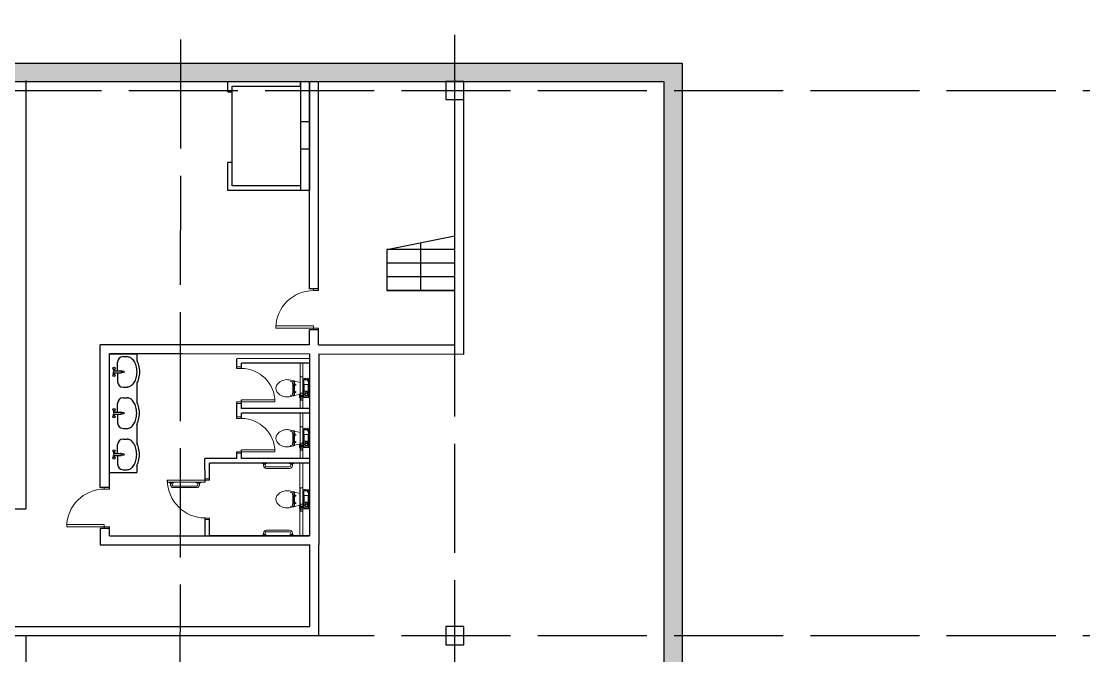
# Model space of a CAD drawing. Header units: millimetres. Extents: x -1544140 to 7445918, y -1294905 to 2019878.
# Drawn here: x 707200 to 730586, y 214695 to 228664 of the extents above; entities that cross this region are included whole.
import ezdxf

# ---------------------------------------------------------------- set-up
doc = ezdxf.new("R2010")
doc.units = ezdxf.units.MM
doc.header["$MEASUREMENT"] = 0
doc.linetypes.add('ACAD_ISO02W100', pattern=[15, 12, -3])
doc.layers.add('JA_Building Outline', color=7, linetype='Continuous', lineweight=5)
doc.layers.add('SANTEH', color=7, linetype='Continuous')

msp = doc.modelspace()

# ---------------------------------------------------------------- hatches: boundary and pattern name
at = {"true_color": 0x636466}
h = msp.add_hatch(color=251, dxfattribs=at)
h.dxf.hatch_style = 1
h.paths.add_polyline_path([(647544.4, 239137.8), (647144.4, 239137.8), (647144.4, 227137.8), (647544.4, 227137.8)])
h.paths.add_polyline_path([(647544.4, 227137.8), (647144.4, 227137.8), (647144.4, 205537.8), (647744.4, 205537.8), (647744.4, 205937.8), (647544.4, 205937.8)])
h.paths.add_polyline_path([(647544.4, 251137.8), (647144.4, 251137.8), (647144.4, 239137.8), (647544.4, 239137.8)])
h.paths.add_polyline_path([(647544.4, 263137.8), (647144.4, 263137.8), (647144.4, 251137.8), (647544.4, 251137.8)])
h.paths.add_polyline_path([(669344.4, 263737.8), (647144.4, 263737.8), (647144.4, 263137.8), (647544.4, 263137.8), (647544.4, 263337.8), (668944.4, 263337.8), (668944.4, 263137.8), (669344.4, 263137.8)])
h.paths.add_polyline_path([(669344.4, 263137.8), (668944.4, 263137.8), (668944.4, 251137.8), (669344.4, 251137.8)])
h.paths.add_polyline_path([(669344.4, 251137.8), (668944.4, 251137.8), (668944.4, 227337.8), (674744.4, 227337.8), (674744.4, 227737.8), (669344.4, 227737.8)])
h.paths.add_polyline_path([(680744.4, 227737.8), (674744.4, 227737.8), (674744.4, 227337.8), (680744.4, 227337.8)])
h.paths.add_polyline_path([(686744.4, 227737.8), (680744.4, 227737.8), (680744.4, 227337.8), (686744.4, 227337.8)])
h.paths.add_polyline_path([(692744.4, 227737.8), (686744.4, 227737.8), (686744.4, 227337.8), (692744.4, 227337.8)])
h.paths.add_polyline_path([(716744.4, 205937.8), (710744.4, 205937.8), (710744.4, 205537.8), (716744.4, 205537.8)])
h.paths.add_polyline_path([(710744.4, 205937.8), (647544.4, 205937.8), (647544.4, 206137.8), (647144.4, 206137.8), (647144.4, 205537.8), (710744.4, 205537.8)])
h.paths.add_polyline_path([(647744.4, 205937.8), (647544.4, 205937.8), (647544.4, 206137.8), (647144.4, 206137.8), (647144.4, 205537.8), (647744.4, 205537.8)], flags=16)
h.paths.add_polyline_path([(668544.4, 194137.8), (668144.4, 194137.8), (668144.4, 188137.8), (668544.4, 188137.8)], flags=17)
h.paths.add_polyline_path([(674744.4, 194737.8), (668744.4, 194737.8), (668744.4, 194337.8), (674744.4, 194337.8)], flags=17)
h.paths.add_polyline_path([(668744.4, 194737.8), (668144.4, 194737.8), (668144.4, 194137.8), (668544.4, 194137.8), (668544.4, 194337.8), (668744.4, 194337.8)], flags=16)
h.paths.add_polyline_path([(680744.4, 194737.8), (674744.4, 194737.8), (674744.4, 194337.8), (680744.4, 194337.8)])
h.paths.add_polyline_path([(686744.4, 194737.8), (680744.4, 194737.8), (680744.4, 194337.8), (686744.4, 194337.8)])
h.paths.add_polyline_path([(692744.4, 194737.8), (686744.4, 194737.8), (686744.4, 194337.8), (692744.4, 194337.8)])
h.paths.add_polyline_path([(698744.4, 194737.8), (692744.4, 194737.8), (692744.4, 194337.8), (698744.4, 194337.8)])
h.paths.add_polyline_path([(699344.4, 194137.8), (698944.4, 194137.8), (698944.4, 188137.8), (699344.4, 188137.8)])
h.paths.add_polyline_path([(699344.4, 194737.8), (698744.4, 194737.8), (698744.4, 194337.8), (698944.4, 194337.8), (698944.4, 194137.8), (699344.4, 194137.8)])
h.paths.add_polyline_path([(699344.4, 188137.8), (698944.4, 188137.8), (698944.4, 182137.8), (699344.4, 182137.8)])
h.paths.add_polyline_path([(699344.4, 182137.8), (698944.4, 182137.8), (698944.4, 172937.8), (698744.4, 172937.8), (698744.4, 172537.8), (699344.4, 172537.8)])
h.paths.add_polyline_path([(698744.4, 172937.8), (692744.4, 172937.8), (692744.4, 172537.8), (698744.4, 172537.8)])
h.paths.add_polyline_path([(692744.4, 172937.8), (686744.4, 172937.8), (686744.4, 172537.8), (692744.4, 172537.8)])
h.paths.add_polyline_path([(686744.4, 172937.8), (686544.4, 172937.8), (686544.4, 173137.8), (686144.4, 173137.8), (686144.4, 172537.8), (686744.4, 172537.8)])
h.paths.add_polyline_path([(686544.4, 179137.8), (686144.4, 179137.8), (686144.4, 173137.8), (686544.4, 173137.8)])
h.paths.add_polyline_path([(686544.4, 181937.8), (680744.4, 181937.8), (680744.4, 181537.8), (686144.4, 181537.8), (686144.4, 179137.8), (686544.4, 179137.8)])
h.paths.add_polyline_path([(680744.4, 181937.8), (674744.4, 181937.8), (674744.4, 181537.8), (680744.4, 181537.8)])
h.paths.add_polyline_path([(674744.4, 181937.8), (668544.4, 181937.8), (668544.4, 182137.8), (668144.4, 182137.8), (668144.4, 181537.8), (674744.4, 181537.8)])
h.paths.add_polyline_path([(668544.4, 194337.8), (674744.4, 194337.8), (674744.4, 194737.8), (668144.4, 194737.8), (668144.4, 182137.8), (668544.4, 182137.8)])
h.paths.add_polyline_path([(717344.4, 205937.8), (716744.4, 205937.8), (716744.4, 205537.8), (717344.4, 205537.8)])
h.paths.add_polyline_path([(716744.4, 227337.8), (716744.4, 227737.8), (692744.4, 227737.8), (692744.4, 227337.8)])
h = msp.add_hatch(color=251, dxfattribs=at)
h.dxf.hatch_style = 1
h.paths.add_polyline_path([(721744.4, 227737.8), (716744.4, 227737.8), (716744.4, 227337.8), (716944.4, 227337.8), (721344.4, 227337.8), (721344.4, 227137.8), (721744.4, 227137.8)])
h.paths.add_polyline_path([(721744.4, 227137.8), (721344.4, 227137.8), (721344.4, 215137.8), (721744.4, 215137.8)])
h.paths.add_polyline_path([(721744.4, 215137.8), (721344.4, 215137.8), (721344.4, 206137.8), (721744.4, 206137.8)])
h.paths.add_polyline_path([(721744.4, 206137.8), (721344.4, 206137.8), (721344.4, 205937.8), (716944.4, 205937.8), (716744.4, 205937.8), (716744.4, 205537.8), (721744.4, 205537.8)])

# ---------------------------------------------------------------- linework, layer by layer
at = {"color": 9, "linetype": 'ACAD_ISO02W100', "ltscale": 200, "true_color": 0xc4c4c5}
for p, q in [((710649.1, 156861.8), (710744.4, 263137.8)), ((716744.4, 156961.8), (716744.4, 263137.8)), ((631568.7, 227137.8), (753969, 227137.8)), ((631568.4, 215137.8), (753972, 215137.8))]:
    msp.add_line(p, q, dxfattribs=at)
for p, q in [((707300.3, 227360.7), (707300.3, 217926.5)), ((713344.4, 227237.8), (713344.4, 227337.8)), ((713344.4, 227337.8), (713344.4, 224937.8)), ((713544.4, 222769.6), (713544.4, 227337.8)), ((713544.4, 227337.8), (713544.4, 224937.8)), ((713744.4, 222733.9), (713744.4, 227337.8)), ((711744.4, 227110), (711844.4, 227110)), ((713344.4, 227237.8), (713344.4, 227237.8)), ((716744.4, 222553.8), (716744.4, 226937.8)), ((716944.4, 222331.3), (716944.4, 226937.8)), ((713344.4, 226455.2), (713544.4, 226455.2)), ((713344.4, 225854.6), (713544.4, 225854.6)), ((711744.4, 225564.5), (711844.4, 225564.5)), ((713344.4, 225037.8), (713344.4, 224937.8)), ((715244.4, 223637.8), (716744.4, 223937.8)), ((716744.4, 223637.8), (715244.4, 223637.8)), ((715244.4, 223637.8), (715244.4, 222737.8)), ((715994.4, 222737.8), (715994.4, 223787.8)), ((716744.4, 223337.8), (715244.4, 223337.8)), ((716744.4, 223037.8), (715244.4, 223037.8)), ((716744.4, 222737.8), (715244.4, 222737.8)), ((715244.4, 222737.8), (716744.4, 222737.8)), ((716744.4, 221537.8), (716744.4, 222553.8)), ((716944.4, 221337.8), (716944.4, 222331.3)), ((713544.4, 221537.9), (713544.4, 221869.6)), ((713744.4, 221537.8), (713744.4, 221905.6)), ((708940.8, 218398.7), (708940.9, 221539.8)), ((713544.4, 221539), (708940.9, 221539)), ((713747.3, 221539), (713744.4, 221539)), ((713744.4, 221537.8), (716499, 221537.8)), ((716499, 221537.8), (716744.4, 221537.8)), ((709140.8, 218363), (709140.8, 221339.8)), ((713544.3, 221337.9), (709140.8, 221339.7)), ((710749.1, 221339), (709140.8, 221339)), ((713344.3, 221237.9), (713344.3, 221238.6)), ((713544.4, 221437.9), (713544.3, 221437.9)), ((713544.3, 221337.9), (713544.3, 217338.6)), ((713544.3, 221237.9), (713544.3, 221238.6)), ((713544.3, 221238.6), (713547.3, 221238.6)), ((713544.3, 221237.9), (713544.3, 221238.6)), ((713747.3, 221339), (713747.3, 217136.7)), ((713747.3, 221338.9), (716944.4, 221337.8)), ((707300.3, 218149.4), (707300.3, 218126.5)), ((684612.3, 217926.5), (707300.3, 217926.5)), ((708940.8, 217498.7), (708940.8, 217138.6)), ((709140.8, 217338.6), (709140.8, 217498.7)), ((709140.8, 217338.6), (713544.3, 217338.6)), ((708940.8, 217138.6), (713547.3, 217136.7)), ((713547.3, 217140.9), (713547.3, 217136.7)), ((713547.3, 217136.7), (713547.3, 215337.8)), ((713744.4, 217136.7), (713744.4, 215337.8)), ((660518.2, 215337.8), (707300.3, 215337.8)), ((707300.3, 215337.8), (713547.3, 215337.8)), ((713744.4, 215337.8), (713744.4, 215137.8)), ((707300.3, 215137.8), (707300.3, 205937.8)), ((707300.3, 215137.8), (713744.4, 215137.8))]:
    msp.add_line(p, q)
at = {"color": 18, "true_color": 0x000000}
for p, q in [((713744.4, 222769.6), (713544.4, 222769.6)), ((713744.4, 222733.9), (713744.4, 222769.6)), ((713744.4, 221869.6), (713544.4, 221869.6)), ((713744.4, 221869.6), (713744.4, 221905.6)), ((709140.8, 218398.7), (708940.8, 218398.7)), ((709140.8, 218363), (709140.8, 218398.7)), ((709140.8, 217498.7), (708940.8, 217498.7)), ((709140.8, 217498.7), (709140.8, 217534.7))]:
    msp.add_line(p, q, dxfattribs=at)
at = {"color": 152, "true_color": 0x2776bb}
for p, q in [((713544.4, 221238.6), (711944.4, 221234.7)), ((711944.9, 221020.2), (711944.4, 221234.7)), ((713547.3, 221338.6), (713547.3, 217338.6)), ((713547.1, 221138.7), (712044.6, 221135)), ((712044.9, 221020.2), (712044.6, 221135)), ((712047, 220136.1), (712046.6, 220328)), ((711944.9, 219920.2), (711944.4, 220134.7)), ((711947.1, 220135.9), (711946.8, 220284.2)), ((713547.2, 220138.6), (712047, 220136.2)), ((713547.1, 220038.7), (712044.6, 220035)), ((712044.9, 219920.2), (712044.6, 220035)), ((711947.1, 219036), (711946.7, 219184.2)), ((712046.9, 219036.1), (712046.6, 219228)), ((711947.1, 219036), (711244.4, 219034.9)), ((711245.3, 218516.8), (711244.4, 219034.8)), ((713547.3, 218938.6), (711344.6, 218934.9)), ((711345.3, 218560.5), (711344.6, 218934.9)), ((713547.2, 219038.6), (712046.9, 219036.2)), ((709140.8, 218732), (709740.8, 218732)), ((713547.3, 218341.6), (713547.3, 217935.6)), ((711247.2, 217338.6), (711246.5, 217727.9)), ((711347.3, 217338.6), (711346.7, 217724.5)), ((713547.3, 217338.6), (711347.3, 217338.6))]:
    msp.add_line(p, q, dxfattribs=at)
for points in [[(647144.4, 263737.8), (669344.4, 263737.8), (669344.4, 227737.8), (721744.4, 227737.8), (721744.4, 205537.8), (647144.4, 205537.8)], [(716544.4, 226937.8), (716944.4, 226937.8), (716944.4, 227337.8), (716544.4, 227337.8)], [(716544.4, 214937.8), (716944.4, 214937.8), (716944.4, 215337.8), (716544.4, 215337.8)]]:
    msp.add_lwpolyline(points, close=True)
for points in [[(647544.4, 263337.8), (668944.4, 263337.8), (668944.4, 227337.8), (721344.4, 227337.8), (721344.4, 205937.8), (647544.4, 205937.8), (647544.4, 263337.8)], [(711744.4, 227110), (711744.4, 227337.8), (713544.4, 227337.8)], [(711844.4, 227237.8), (713344.4, 227237.8), (713344.4, 225037.8), (711844.4, 225037.8), (711844.4, 227237.8)], [(713544.4, 224937.8), (711744.4, 224937.8), (711744.4, 225564.5)]]:
    msp.add_lwpolyline(points)
at = {"layer": 'JA_Building Outline', "color": 18, "lineweight": 0, "true_color": 0x000000}
for p, q in [((713744.4, 222769.9), (713631.8, 222769.9)), ((713631.8, 222769.9), (713631.8, 222733.9)), ((713631.8, 222733.9), (713744.4, 222733.9)), ((713744.4, 222733.9), (713744.4, 222769.9)), ((713744.4, 221905.6), (713631.8, 221905.6)), ((713631.8, 221905.6), (713631.8, 221869.6)), ((713631.8, 221869.6), (713744.4, 221869.6)), ((713744.4, 221869.6), (713744.4, 221905.6)), ((709140.8, 218399), (709028.3, 218399)), ((709028.3, 218399), (709028.3, 218363)), ((709028.3, 218363), (709140.8, 218363)), ((709140.8, 218363), (709140.8, 218399)), ((709140.8, 217534.7), (709028.3, 217534.7)), ((709028.3, 217534.7), (709028.3, 217498.7)), ((709028.3, 217498.7), (709140.8, 217498.7)), ((709140.8, 217498.7), (709140.8, 217534.7))]:
    msp.add_line(p, q, dxfattribs=at)
at = {"layer": 'JA_Building Outline', "color": 18, "lineweight": 5, "true_color": 0x000000}
for p, q in [((713631.8, 222733.9), (713744.4, 222733.9)), ((713631.8, 221905.6), (713744.4, 221905.6)), ((709028.3, 218363), (709140.8, 218363)), ((709028.3, 217534.7), (709140.8, 217534.7))]:
    msp.add_line(p, q, dxfattribs=at)
at = {"layer": 'JA_Building Outline', "color": 152, "lineweight": 0, "true_color": 0x2776bb}
for p, q in [((711946.8, 221020.2), (711946.8, 221052.2)), ((711946.8, 221052.2), (712046.8, 221052.2)), ((712046.8, 221020.2), (711946.8, 221020.2)), ((712046.8, 221052.2), (712046.8, 221020.2)), ((711946.8, 220252.2), (711946.8, 220284.2)), ((711946.8, 220284.2), (712046.8, 220284.2)), ((712046.8, 220252.2), (711946.8, 220252.2)), ((712046.8, 220284.2), (712046.8, 220252.2)), ((711946.7, 219920.2), (711946.7, 219952.2)), ((711946.7, 219952.2), (712046.7, 219952.2)), ((712046.7, 219920.2), (711946.7, 219920.2)), ((712046.7, 219952.2), (712046.7, 219920.2)), ((711946.7, 219152.2), (711946.7, 219184.2)), ((711946.7, 219184.2), (712046.7, 219184.2)), ((712046.7, 219152.2), (711946.7, 219152.2)), ((712046.7, 219184.2), (712046.7, 219152.2)), ((711246.7, 218560.5), (711246.7, 218592.5)), ((711246.7, 218592.5), (711346.7, 218592.5)), ((711346.7, 218560.5), (711246.7, 218560.5)), ((711346.7, 218592.5), (711346.7, 218560.5)), ((711246.7, 217692.5), (711246.7, 217724.5)), ((711246.7, 217724.5), (711346.7, 217724.5)), ((711346.7, 217724.5), (711346.7, 217692.5)), ((711346.7, 217692.5), (711246.7, 217692.5))]:
    msp.add_line(p, q, dxfattribs=at)
at = {"layer": 'JA_Building Outline', "color": 152, "lineweight": 5, "true_color": 0x2776bb}
for p, q in [((712046.8, 221020.2), (711946.8, 221020.2)), ((712046.8, 220284.2), (711946.8, 220284.2)), ((712046.7, 219920.2), (711946.7, 219920.2)), ((712046.7, 219184.2), (711946.7, 219184.2)), ((711246.7, 218560.5), (711346.7, 218560.5)), ((711246.7, 217724.5), (711346.7, 217724.5))]:
    msp.add_line(p, q, dxfattribs=at)
at = {"layer": 'JA_Building Outline', "color": 152, "lineweight": 20, "true_color": 0x2776bb}
for p, q in [((713336.6, 221138.2), (713337.1, 220138.5, 0)), ((713396.6, 221138.4), (713397.1, 220138.5)), ((713197.5, 220748.3, 0), (713124.4, 220764.5, 0)), ((713337.1, 220830.2, 0), (713342, 220836.1, 0)), ((713337.1, 220328.8, 0), (713337.1, 220830.2, 0)), ((713342, 220836.1, 0), (713345.9, 220838.9, 0)), ((713345.9, 220838.9, 0), (713348.9, 220839.4, 0)), ((713348.9, 220839.4, 0), (713351.3, 220838.5, 0)), ((713351.3, 220838.5, 0), (713353.2, 220837, 0)), ((713353.2, 220837, 0), (713354.9, 220836, 0)), ((713354.9, 220836, 0), (713356.5, 220836, 0)), ((713356.5, 220836, 0), (713358.1, 220836.5, 0)), ((713358.1, 220836.5, 0), (713391.7, 220837)), ((713391.7, 220837), (713393.4, 220836.6)), ((713393.4, 220836.6), (713395.2, 220834.7)), ((713395.2, 220834.7), (713397.1, 220830.7)), ((713397.1, 220317.7), (713397.1, 220830.7)), ((713438.7, 220789.6), (713445.2, 220789.6)), ((713440.7, 220794.6), (713442.7, 220794.6)), ((713441.2, 220802.1), (713442.7, 220802.1)), ((713447.2, 220802.6), (713443.2, 220802.6)), ((713447.2, 220797.6), (713443.2, 220797.6)), ((713451.7, 220789.6), (713445.2, 220789.6)), ((713449.2, 220802.1), (713447.7, 220802.1)), ((713449.7, 220794.6), (713447.7, 220794.6)), ((713503.6, 220789.6), (713510.1, 220789.6)), ((713505.6, 220794.6), (713507.6, 220794.6)), ((713506.1, 220802.1), (713507.6, 220802.1)), ((713512.1, 220802.6), (713508.1, 220802.6)), ((713512.1, 220797.6), (713508.1, 220797.6)), ((713516.6, 220789.6), (713510.1, 220789.6)), ((713514.1, 220802.1), (713512.6, 220802.1)), ((713514.6, 220794.6), (713512.6, 220794.6)), ((713119.7, 220739.9, 0), (713152.5, 220732.6, 0)), ((713197.1, 220728.3, 0), (713197.1, 220438.7, 0)), ((713207.1, 220670.5, 0), (713207.1, 220496.5, 0)), ((713211.1, 220671.5, 0), (713211.1, 220655.5, 0)), ((713217.1, 220671.5, 0), (713211.1, 220671.5, 0)), ((713211.1, 220655.5, 0), (713217.1, 220655.5, 0)), ((713337.1, 220711.3, 0), (713212, 220739, 0)), ((713217.1, 220723.8, 0), (713217.1, 220680.5, 0)), ((713217.1, 220680.5, 0), (713217.1, 220486.5, 0)), ((713242.1, 220673.5, 0), (713217.1, 220677.9, 0)), ((713217.1, 220649.1, 0), (713242.1, 220653.5, 0)), ((713242.1, 220653.5, 0), (713242.1, 220673.5, 0)), ((713337.1, 220733.8, 0), (713337.1, 220433.2, 0)), ((713337.1, 220711.3, 0), (713337.1, 220455.7, 0)), ((713152.5, 220434.3, 0), (713119.7, 220427.1, 0)), ((713124.4, 220402.5, 0), (713197.5, 220418.7, 0)), ((713211.1, 220511.5, 0), (713217.1, 220511.5, 0)), ((713211.1, 220495.5, 0), (713211.1, 220511.5, 0)), ((713217.1, 220495.5, 0), (713211.1, 220495.5, 0)), ((713212, 220427.9, 0), (713337.1, 220455.7, 0)), ((713217.1, 220517.9, 0), (713242.1, 220513.5, 0)), ((713242.1, 220493.5, 0), (713217.1, 220489.1, 0)), ((713217.1, 220486.5, 0), (713217.1, 220443.1, 0)), ((713242.1, 220513.5, 0), (713242.1, 220493.5, 0)), ((713324.1, 220383.6, 0), (713324.1, 220442.6, 0)), ((713327.1, 220445.6, 0), (713334.1, 220445.6, 0)), ((713327.1, 220380.6, 0), (713334.1, 220380.6, 0)), ((713334.1, 220371.1, 0), (713334.1, 220455.1, 0)), ((713337.1, 220328.8, 0), (713342.4, 220323.9, 0)), ((713342.4, 220323.9, 0), (713347.4, 220321.8, 0)), ((713347.4, 220321.8, 0), (713352.1, 220321.3, 0)), ((713352.1, 220321.3, 0), (713356.6, 220321.2, 0)), ((713356.6, 220321.2, 0), (713379.2, 220320.4)), ((713379.2, 220320.4), (713397.1, 220317.7)), ((713336.6, 220038.2), (713337.1, 219038.5, 0)), ((713396.6, 220038.4), (713397.1, 219038.5)), ((713119.6, 219639.9, 0), (713152.5, 219632.6, 0)), ((713197.5, 219648.3, 0), (713124.3, 219664.5, 0)), ((713197.1, 219628.3, 0), (713197.1, 219338.7, 0)), ((713337.1, 219611.3, 0), (713211.9, 219639.1, 0)), ((713217.1, 219623.9, 0), (713217.1, 219580.5, 0)), ((713337.1, 219730.2, 0), (713342, 219736.1, 0)), ((713337.1, 219228.8, 0), (713337.1, 219730.2, 0)), ((713337.1, 219633.8, 0), (713337.1, 219333.2, 0)), ((713337.1, 219611.3, 0), (713337.1, 219355.7, 0)), ((713342, 219736.1, 0), (713345.8, 219738.9, 0)), ((713345.8, 219738.9, 0), (713348.9, 219739.4, 0)), ((713348.9, 219739.4, 0), (713351.3, 219738.5, 0)), ((713351.3, 219738.5, 0), (713353.2, 219737, 0)), ((713353.2, 219737, 0), (713354.9, 219736, 0)), ((713354.9, 219736, 0), (713356.5, 219736, 0)), ((713356.5, 219736, 0), (713358.1, 219736.5, 0)), ((713358.1, 219736.5, 0), (713391.7, 219737)), ((713391.7, 219737), (713393.4, 219736.6)), ((713393.4, 219736.6), (713395.2, 219734.8)), ((713395.2, 219734.8), (713397.1, 219730.7)), ((713397.1, 219217.7), (713397.1, 219730.7)), ((713438.6, 219689.6), (713445.1, 219689.6)), ((713440.6, 219694.6), (713442.6, 219694.6)), ((713441.1, 219702.1), (713442.6, 219702.1)), ((713447.1, 219702.6), (713443.1, 219702.6)), ((713447.1, 219697.6), (713443.1, 219697.6)), ((713451.6, 219689.6), (713445.1, 219689.6)), ((713449.1, 219702.1), (713447.6, 219702.1)), ((713449.6, 219694.6), (713447.6, 219694.6)), ((713503.6, 219689.6), (713510.1, 219689.6)), ((713505.6, 219694.6), (713507.6, 219694.6)), ((713506.1, 219702.1), (713507.6, 219702.1)), ((713512.1, 219702.6), (713508.1, 219702.6)), ((713512.1, 219697.6), (713508.1, 219697.6)), ((713516.6, 219689.6), (713510.1, 219689.6)), ((713514.1, 219702.1), (713512.6, 219702.1)), ((713514.6, 219694.6), (713512.6, 219694.6)), ((713207.1, 219570.5, 0), (713207.1, 219396.5, 0)), ((713211.1, 219571.5, 0), (713211.1, 219555.5, 0)), ((713217.1, 219571.5, 0), (713211.1, 219571.5, 0)), ((713211.1, 219555.5, 0), (713217.1, 219555.5, 0)), ((713211.1, 219411.5, 0), (713217.1, 219411.5, 0)), ((713211.1, 219395.5, 0), (713211.1, 219411.5, 0)), ((713217.1, 219395.5, 0), (713211.1, 219395.5, 0)), ((713217.1, 219580.5, 0), (713217.1, 219386.5, 0)), ((713242.1, 219573.5, 0), (713217.1, 219577.9, 0)), ((713217.1, 219549.1, 0), (713242.1, 219553.5, 0)), ((713217.1, 219417.9, 0), (713242.1, 219413.5, 0)), ((713242.1, 219393.5, 0), (713217.1, 219389.1, 0)), ((713217.1, 219386.5, 0), (713217.1, 219343.1, 0)), ((713242.1, 219553.5, 0), (713242.1, 219573.5, 0)), ((713242.1, 219413.5, 0), (713242.1, 219393.5, 0)), ((713152.5, 219334.4, 0), (713119.6, 219327.1, 0)), ((713124.3, 219302.5, 0), (713197.5, 219318.7, 0)), ((713211.9, 219327.9, 0), (713337.1, 219355.7, 0)), ((713324.1, 219283.6, 0), (713324.1, 219342.6, 0)), ((713327.1, 219345.6, 0), (713334.1, 219345.6, 0)), ((713327.1, 219280.6, 0), (713334.1, 219280.6, 0)), ((713334.1, 219271.1, 0), (713334.1, 219355.1, 0)), ((713337.1, 219228.8, 0), (713342.4, 219223.9, 0)), ((713342.4, 219223.9, 0), (713347.3, 219221.8, 0)), ((713347.3, 219221.8, 0), (713352, 219221.3, 0)), ((713352, 219221.3, 0), (713356.5, 219221.2, 0)), ((713356.5, 219221.2, 0), (713379.2, 219220.4)), ((713379.2, 219220.4), (713397.1, 219217.7)), ((713334.4, 218938.1), (713334.4, 217338.6)), ((713396.9, 218938.3), (713397.3, 217338.6)), ((713119.9, 218295.4, 0), (713152.8, 218288.1, 0)), ((713197.8, 218303.7, 0), (713124.6, 218320, 0)), ((713197.3, 218283.8, 0), (713197.3, 217994.2, 0)), ((713207.3, 218226, 0), (713207.3, 218052, 0)), ((713211.3, 218227, 0), (713211.3, 218211, 0)), ((713217.3, 218227, 0), (713211.3, 218227, 0)), ((713211.3, 218211, 0), (713217.3, 218211, 0)), ((713337.3, 218266.8, 0), (713212.2, 218294.5, 0)), ((713217.3, 218279.3, 0), (713217.3, 218236, 0)), ((713217.3, 218236, 0), (713217.3, 218042, 0)), ((713242.3, 218229, 0), (713217.3, 218233.4, 0)), ((713217.3, 218204.6, 0), (713242.3, 218209, 0)), ((713242.3, 218209, 0), (713242.3, 218229, 0)), ((713337.3, 218385.7, 0), (713342.2, 218391.6, 0)), ((713337.3, 217884.3, 0), (713337.3, 218385.7, 0)), ((713337.3, 218289.3, 0), (713337.3, 217988.7, 0)), ((713337.3, 218266.8, 0), (713337.3, 218011.1, 0)), ((713342.2, 218391.6, 0), (713346.1, 218394.4, 0)), ((713346.1, 218394.4, 0), (713349.1, 218394.8, 0)), ((713349.1, 218394.8, 0), (713351.5, 218393.9, 0)), ((713351.5, 218393.9, 0), (713353.5, 218392.5, 0)), ((713353.5, 218392.5, 0), (713355.1, 218391.5, 0)), ((713355.1, 218391.5, 0), (713356.8, 218391.5, 0)), ((713356.8, 218391.5, 0), (713358.3, 218392, 0)), ((713358.3, 218392, 0), (713391.9, 218392.5)), ((713391.9, 218392.5), (713393.6, 218392.1)), ((713393.6, 218392.1), (713395.4, 218390.2)), ((713395.4, 218390.2), (713397.3, 218386.2)), ((713397.3, 217873.2), (713397.3, 218386.2)), ((713438.9, 218345.1), (713445.4, 218345.1)), ((713440.9, 218350.1), (713442.9, 218350.1)), ((713441.4, 218357.6), (713442.9, 218357.6)), ((713447.4, 218358.1), (713443.4, 218358.1)), ((713447.4, 218353.1), (713443.4, 218353.1)), ((713451.9, 218345.1), (713445.4, 218345.1)), ((713449.4, 218357.6), (713447.9, 218357.6)), ((713449.9, 218350.1), (713447.9, 218350.1)), ((713503.8, 218345.1), (713510.3, 218345.1)), ((713505.8, 218350.1), (713507.8, 218350.1)), ((713516.8, 218345.1), (713510.3, 218345.1)), ((713514.8, 218350.1), (713512.8, 218350.1)), ((713152.8, 217989.8, 0), (713119.9, 217982.5, 0)), ((713124.6, 217958, 0), (713197.8, 217974.2, 0)), ((713211.3, 218067, 0), (713217.3, 218067, 0)), ((713211.3, 218051, 0), (713211.3, 218067, 0)), ((713217.3, 218051, 0), (713211.3, 218051, 0)), ((713212.2, 217983.4, 0), (713337.3, 218011.1, 0)), ((713217.3, 218073.4, 0), (713242.3, 218069, 0)), ((713242.3, 218049, 0), (713217.3, 218044.6, 0)), ((713217.3, 218042, 0), (713217.3, 217998.6, 0)), ((713242.3, 218069, 0), (713242.3, 218049, 0)), ((713324.4, 217939.1, 0), (713324.4, 217998.1, 0)), ((713327.4, 218001.1, 0), (713334.3, 218001.1, 0)), ((713334.3, 217926.6, 0), (713334.3, 218010.6, 0)), ((713327.4, 217936.1, 0), (713334.3, 217936.1, 0)), ((713337.3, 217884.3, 0), (713342.6, 217879.4, 0)), ((713342.6, 217879.4, 0), (713347.6, 217877.3, 0)), ((713347.6, 217877.3, 0), (713352.3, 217876.7, 0)), ((713352.3, 217876.7, 0), (713356.8, 217876.6, 0)), ((713356.8, 217876.6, 0), (713379.4, 217875.8)), ((713379.4, 217875.8), (713397.3, 217873.2))]:
    msp.add_line(p, q, dxfattribs=at)
at = {"layer": 'JA_Building Outline', "color": 152, "linetype": 'Continuous', "lineweight": 20, "true_color": 0x2776bb}
for p, q in [((713397.1, 220623.6), (713397.1, 220786.1)), ((713544.1, 220789.1), (713400.1, 220789.1)), ((713419.8, 220719.6), (713419.8, 220766.4)), ((713422.8, 220769.4), (713521.5, 220769.4)), ((713524.5, 220719.6), (713524.5, 220766.4)), ((713547.1, 220786.1), (713547.1, 220542.6)), ((713397.1, 220623.6), (713397.1, 220380.1)), ((713419.8, 220542.6), (713419.8, 220719.6)), ((713419.8, 220523.6), (713419.8, 220542.6)), ((713427.8, 220523.8), (713427.8, 220662.5)), ((713430.8, 220665.5), (713513.5, 220665.5)), ((713516.5, 220523.8), (713516.5, 220662.5)), ((713524.5, 220642.6), (713524.5, 220719.6)), ((713524.5, 220623.6), (713524.5, 220642.6)), ((713524.5, 220470.6), (713524.5, 220623.6)), ((713547.1, 220542.6), (713547.1, 220380.1)), ((713347.1, 220475.3, 0), (713337.1, 220475.6, 0)), ((713347.1, 220351, 0), (713337.1, 220350.6, 0)), ((713347.1, 220413.1, 0), (713347.1, 220475.3, 0)), ((713347.1, 220441.6, 0), (713349.6, 220441.6, 0)), ((713347.1, 220351, 0), (713347.1, 220413.1, 0)), ((713347.1, 220384.6, 0), (713349.6, 220384.6, 0)), ((713351.6, 220439.6, 0), (713351.6, 220426.1, 0)), ((713351.6, 220413.1, 0), (713351.6, 220428.1, 0)), ((713351.6, 220413.1, 0), (713351.6, 220398.2, 0)), ((713351.6, 220386.6, 0), (713351.6, 220400.1, 0)), ((713376.8, 220435.5, 0), (713352.1, 220435.5, 0)), ((713352.1, 220435.5, 0), (713352.1, 220413.1, 0)), ((713352.1, 220413.1, 0), (713352.1, 220390.7, 0)), ((713376.8, 220390.7, 0), (713352.1, 220390.7, 0)), ((713376.8, 220435.5, 0), (713376.8, 220413.1, 0)), ((713377.8, 220415.5, 0), (713376.8, 220415.5, 0)), ((713376.8, 220390.7, 0), (713376.8, 220413.1, 0)), ((713377.8, 220410.8, 0), (713376.8, 220410.8, 0)), ((713378.7, 220415.1, 0), (713377.8, 220415.5, 0)), ((713378.7, 220411.2, 0), (713377.8, 220410.8, 0)), ((713378.7, 220415, 0), (713378.7, 220415.1, 0)), ((713383.2, 220415, 0), (713378.7, 220415, 0)), ((713383.2, 220411.2, 0), (713378.7, 220411.2, 0)), ((713378.7, 220411.2, 0), (713378.7, 220411.2, 0)), ((713385.5, 220414.6, 0), (713383.2, 220415, 0)), ((713385.5, 220411.6, 0), (713383.2, 220411.2, 0)), ((713544.1, 220377.1), (713400.1, 220377.1)), ((713419.8, 220470.6), (713419.8, 220523.6)), ((713419.8, 220399.9), (713419.8, 220470.6)), ((713422.8, 220396.9), (713521.5, 220396.9)), ((713430.8, 220520.8), (713513.5, 220520.8)), ((713446.6, 220470.6), (713446.6, 220492.1)), ((713446.6, 220430.1), (713446.6, 220470.6)), ((713492.1, 220497.7), (713452.1, 220497.7)), ((713492.1, 220424.6), (713452.1, 220424.6)), ((713497.6, 220470.6), (713497.6, 220492.1)), ((713497.6, 220430.1), (713497.6, 220470.6)), ((713524.5, 220399.9), (713524.5, 220470.6)), ((713397.1, 219523.6), (713397.1, 219686.1)), ((713544.1, 219689.1), (713400.1, 219689.1)), ((713419.7, 219619.6), (713419.7, 219666.4)), ((713419.7, 219442.6), (713419.7, 219619.6)), ((713422.7, 219669.4), (713521.4, 219669.4)), ((713524.4, 219619.6), (713524.4, 219666.4)), ((713524.4, 219542.6), (713524.4, 219619.6)), ((713547.1, 219686.1), (713547.1, 219442.6)), ((713347.1, 219375.3, 0), (713337.1, 219375.6, 0)), ((713347.1, 219313.1, 0), (713347.1, 219375.3, 0)), ((713397.1, 219523.6), (713397.1, 219280.1)), ((713419.7, 219423.6), (713419.7, 219442.6)), ((713419.7, 219370.6), (713419.7, 219423.6)), ((713419.7, 219299.9), (713419.7, 219370.6)), ((713427.7, 219423.8), (713427.7, 219562.5)), ((713430.7, 219565.5), (713513.4, 219565.5)), ((713430.7, 219420.8), (713513.4, 219420.8)), ((713446.6, 219370.6), (713446.6, 219392.1)), ((713446.6, 219330.1), (713446.6, 219370.6)), ((713492.1, 219397.7), (713452.1, 219397.7)), ((713497.6, 219370.6), (713497.6, 219392.1)), ((713497.6, 219330.1), (713497.6, 219370.6)), ((713516.4, 219423.8), (713516.4, 219562.5)), ((713524.4, 219523.6), (713524.4, 219542.6)), ((713524.4, 219370.6), (713524.4, 219523.6)), ((713524.4, 219299.9), (713524.4, 219370.6)), ((713547.1, 219442.6), (713547.1, 219280.1)), ((713347.1, 219251, 0), (713337.1, 219250.6, 0)), ((713347.1, 219341.6, 0), (713349.6, 219341.6, 0)), ((713347.1, 219251, 0), (713347.1, 219313.1, 0)), ((713347.1, 219284.6, 0), (713349.6, 219284.6, 0)), ((713351.6, 219339.6, 0), (713351.6, 219326.1, 0)), ((713351.6, 219313.1, 0), (713351.6, 219328.1, 0)), ((713351.6, 219313.1, 0), (713351.6, 219298.2, 0)), ((713351.6, 219286.6, 0), (713351.6, 219300.1, 0)), ((713376.8, 219335.6, 0), (713352.1, 219335.6, 0)), ((713352.1, 219335.6, 0), (713352.1, 219313.1, 0)), ((713352.1, 219313.1, 0), (713352.1, 219290.7, 0)), ((713376.8, 219290.7, 0), (713352.1, 219290.7, 0)), ((713376.8, 219335.6, 0), (713376.8, 219313.1, 0)), ((713377.8, 219315.5, 0), (713376.8, 219315.5, 0)), ((713376.8, 219290.7, 0), (713376.8, 219313.1, 0)), ((713377.8, 219310.8, 0), (713376.8, 219310.8, 0)), ((713378.7, 219315.1, 0), (713377.8, 219315.5, 0)), ((713378.7, 219311.2, 0), (713377.8, 219310.8, 0)), ((713378.7, 219315, 0), (713378.7, 219315.1, 0)), ((713383.2, 219315, 0), (713378.7, 219315, 0)), ((713383.2, 219311.2, 0), (713378.7, 219311.2, 0)), ((713378.7, 219311.2, 0), (713378.7, 219311.2, 0)), ((713385.4, 219314.6, 0), (713383.2, 219315, 0)), ((713385.4, 219311.7, 0), (713383.2, 219311.2, 0)), ((713544.1, 219277.1), (713400.1, 219277.1)), ((713422.7, 219296.9), (713521.4, 219296.9)), ((713492.1, 219324.6), (713452.1, 219324.6)), ((713397.3, 218179.1), (713397.3, 218341.6)), ((713544.3, 218344.6), (713400.3, 218344.6)), ((713420, 218275.1), (713420, 218321.9)), ((713420, 218098.1), (713420, 218275.1)), ((713423, 218324.9), (713521.7, 218324.9)), ((713428, 218079.3), (713428, 218218)), ((713431, 218221), (713513.7, 218221)), ((713516.7, 218079.3), (713516.7, 218218)), ((713524.7, 218275.1), (713524.7, 218321.9)), ((713524.7, 218198.1), (713524.7, 218275.1)), ((713524.7, 218179.1), (713524.7, 218198.1)), ((713547.3, 218341.6), (713547.3, 218098.1)), ((713347.3, 218030.8, 0), (713337.3, 218031.1, 0)), ((713347.3, 217968.6, 0), (713347.3, 218030.8, 0)), ((713347.3, 217997.1, 0), (713349.8, 217997.1, 0)), ((713347.3, 217906.4, 0), (713347.3, 217968.6, 0)), ((713351.8, 217995.1, 0), (713351.8, 217981.6, 0)), ((713351.8, 217968.6, 0), (713351.8, 217983.6, 0)), ((713351.8, 217968.6, 0), (713351.8, 217953.6, 0)), ((713377, 217991, 0), (713352.3, 217991, 0)), ((713352.3, 217991, 0), (713352.3, 217968.6, 0)), ((713352.3, 217968.6, 0), (713352.3, 217946.2, 0)), ((713377, 217991, 0), (713377, 217968.6, 0)), ((713378, 217971, 0), (713377, 217971, 0)), ((713377, 217946.2, 0), (713377, 217968.6, 0)), ((713378, 217966.2, 0), (713377, 217966.2, 0)), ((713378.9, 217970.5, 0), (713378, 217971, 0)), ((713378.9, 217966.7, 0), (713378, 217966.2, 0)), ((713383.4, 217970.5, 0), (713378.9, 217970.5, 0)), ((713378.9, 217970.5, 0), (713378.9, 217970.5, 0)), ((713383.4, 217966.7, 0), (713378.9, 217966.7, 0)), ((713378.9, 217966.7, 0), (713378.9, 217966.7, 0)), ((713385.7, 217970.1, 0), (713383.4, 217970.5, 0)), ((713385.7, 217967.1, 0), (713383.4, 217966.7, 0)), ((713397.3, 218179.1), (713397.3, 217935.6)), ((713420, 218079.1), (713420, 218098.1)), ((713420, 218026.1), (713420, 218079.1)), ((713420, 217955.4), (713420, 218026.1)), ((713431, 218076.3), (713513.7, 218076.3)), ((713446.8, 218026.1), (713446.8, 218047.6)), ((713446.8, 217985.6), (713446.8, 218026.1)), ((713492.3, 218053.1), (713452.3, 218053.1)), ((713492.3, 217980.1), (713452.3, 217980.1)), ((713497.9, 218026.1), (713497.9, 218047.6)), ((713497.9, 217985.6), (713497.9, 218026.1)), ((713524.7, 218026.1), (713524.7, 218179.1)), ((713524.7, 217955.4), (713524.7, 218026.1)), ((713547.3, 218098.1), (713547.3, 217935.6)), ((713347.3, 217906.4, 0), (713337.3, 217906.1, 0)), ((713347.3, 217940.1, 0), (713349.8, 217940.1, 0)), ((713351.8, 217942.1, 0), (713351.8, 217955.6, 0)), ((713377, 217946.2, 0), (713352.3, 217946.2, 0)), ((713544.3, 217932.6), (713400.3, 217932.6)), ((713423, 217952.4), (713521.7, 217952.4))]:
    msp.add_line(p, q, dxfattribs=at)
at = {"layer": 'JA_Building Outline', "color": 152, "lineweight": 20, "ltscale": 2, "true_color": 0x2776bb}
for p, q in [((713438.7, 220789.6), (713440.7, 220794.6)), ((713438.7, 220789.6), (713438.7, 220789.1)), ((713441.2, 220802.1), (713441.2, 220794.6)), ((713442.7, 220802.1), (713442.7, 220790.7)), ((713442.7, 220802.1), (713442.7, 220798.1)), ((713447.7, 220802.1), (713447.7, 220790.7)), ((713449.2, 220802.1), (713449.2, 220794.6)), ((713451.7, 220789.6), (713449.7, 220794.6)), ((713451.7, 220789.6), (713451.7, 220789.1)), ((713503.6, 220789.6), (713505.6, 220794.6)), ((713503.6, 220789.6), (713503.6, 220789.1)), ((713506.1, 220802.1), (713506.1, 220794.6)), ((713507.6, 220802.1), (713507.6, 220790.7)), ((713507.6, 220802.1), (713507.6, 220798.1)), ((713512.6, 220802.1), (713512.6, 220790.7)), ((713514.1, 220802.1), (713514.1, 220794.6)), ((713516.6, 220789.6), (713514.6, 220794.6)), ((713516.6, 220789.6), (713516.6, 220789.1)), ((713397.1, 220476.2), (713337.1, 220476.2)), ((713397.1, 220350.1), (713337.1, 220350.1)), ((713385.5, 220411.6, 0), (713385.5, 220414.6, 0)), ((713438.6, 219689.6), (713440.6, 219694.6)), ((713438.6, 219689.6), (713438.6, 219689.1)), ((713441.1, 219702.1), (713441.1, 219694.6)), ((713442.6, 219702.1), (713442.6, 219690.7)), ((713442.6, 219702.1), (713442.6, 219698.1)), ((713447.6, 219702.1), (713447.6, 219690.7)), ((713449.1, 219702.1), (713449.1, 219694.6)), ((713451.6, 219689.6), (713449.6, 219694.6)), ((713451.6, 219689.6), (713451.6, 219689.1)), ((713503.6, 219689.6), (713505.6, 219694.6)), ((713503.6, 219689.6), (713503.6, 219689.1)), ((713506.1, 219702.1), (713506.1, 219694.6)), ((713507.6, 219702.1), (713507.6, 219690.7)), ((713507.6, 219702.1), (713507.6, 219698.1)), ((713512.6, 219702.1), (713512.6, 219690.7)), ((713514.1, 219702.1), (713514.1, 219694.6)), ((713516.6, 219689.6), (713514.6, 219694.6)), ((713516.6, 219689.6), (713516.6, 219689.1)), ((713397.1, 219376.2), (713337.1, 219376.2)), ((713397.1, 219250.1), (713337.1, 219250.1)), ((713385.4, 219311.7, 0), (713385.4, 219314.6, 0)), ((713438.9, 218345.1), (713440.9, 218350.1)), ((713438.9, 218345.1), (713438.9, 218344.6)), ((713441.4, 218357.6), (713441.4, 218350.1)), ((713442.9, 218357.6), (713442.9, 218346.1)), ((713442.9, 218357.6), (713442.9, 218353.6)), ((713447.9, 218357.6), (713447.9, 218346.1)), ((713449.4, 218357.6), (713449.4, 218350.1)), ((713451.9, 218345.1), (713449.9, 218350.1)), ((713451.9, 218345.1), (713451.9, 218344.6)), ((713503.8, 218345.1), (713505.8, 218350.1)), ((713503.8, 218345.1), (713503.8, 218344.6)), ((713516.8, 218345.1), (713514.8, 218350.1)), ((713516.8, 218345.1), (713516.8, 218344.6)), ((713397.3, 218031.6), (713337.3, 218031.6)), ((713385.7, 217967.1, 0), (713385.7, 217970.1, 0)), ((713397.3, 217905.6), (713337.3, 217905.6))]:
    msp.add_line(p, q, dxfattribs=at)
at = {"layer": 'JA_Building Outline', "color": 18, "lineweight": 5, "true_color": 0x000000}
for points in [[(713631.8, 221905.6), (712803.5, 221905.6), (712803.5, 221954.8), (713631.8, 221954.8)], [(709028.3, 217534.7), (708200, 217534.7), (708200, 217583.9), (709028.3, 217583.9)]]:
    msp.add_lwpolyline(points, close=True, dxfattribs=at)
at = {"layer": 'JA_Building Outline', "color": 152, "lineweight": 5, "true_color": 0x2776bb}
for points in [[(712046.8, 220284.2), (712782.8, 220284.2), (712782.8, 220328), (712046.8, 220328)], [(712046.7, 219184.2), (712782.7, 219184.2), (712782.7, 219228), (712046.7, 219228)], [(711246.7, 218560.5), (710410.7, 218560.5), (710410.7, 218516.8), (711246.7, 218516.8)]]:
    msp.add_lwpolyline(points, close=True, dxfattribs=at)
at = {"layer": 'JA_Building Outline', "color": 152, "linetype": 'Continuous', "lineweight": 20, "true_color": 0x2776bb}
for points in [[(712606.6, 218937.8), (712606.6, 218926.6), (712501.6, 218926.6), (712501.6, 218937.8), (712606.6, 218937.8)], [(712521.1, 218926.6), (712534.3, 218913.4), (712569.3, 218913.4), (712582.5, 218926.6)], [(713097.1, 218937.8), (713097.1, 218926.6), (713202.1, 218926.6), (713202.1, 218937.8), (713097.1, 218937.8)], [(713182.5, 218926.6), (713169.3, 218913.4), (713134.3, 218913.4), (713121.1, 218926.6)], [(712606.6, 217338.6), (712606.6, 217349.8), (712501.6, 217349.8), (712501.6, 217338.6), (712606.6, 217338.6)], [(712521.1, 217349.8), (712534.3, 217363), (712569.3, 217363), (712582.5, 217349.8)], [(713097.1, 217338.6), (713097.1, 217349.8), (713202.1, 217349.8), (713202.1, 217338.6), (713097.1, 217338.6)], [(713182.5, 217349.8), (713169.3, 217363), (713134.3, 217363), (713121.1, 217349.8)]]:
    msp.add_lwpolyline(points, dxfattribs=at)
at = {"layer": 'JA_Building Outline', "color": 152, "lineweight": 20, "true_color": 0x2776bb}
for points in [[(712596.8, 218817.7), (713106.8, 218817.7, 0.414214), (713169.3, 218880.2), (713169.3, 218913.4), (713134.3, 218913.4), (713134.3, 218880.2, -0.4142125), (713106.8, 218852.7), (712596.8, 218852.7, -0.4142146), (712569.3, 218880.2), (712569.3, 218913.4), (712534.3, 218913.4), (712534.3, 218880.2, 0.4142131)], [(712596.8, 217458.7), (713106.8, 217458.7, -0.414214), (713169.3, 217396.2), (713169.4, 217363), (713134.3, 217363), (713134.3, 217396.2, 0.4142125), (713106.8, 217423.7), (712596.8, 217423.7, 0.4142146), (712569.3, 217396.2), (712569.3, 217363), (712534.3, 217363), (712534.3, 217396.2, -0.4142131)]]:
    msp.add_lwpolyline(points, format="xyb", close=True, dxfattribs=at)
at = {"layer": 'JA_Building Outline', "color": 152, "linetype": 'Continuous', "lineweight": 5, "true_color": 0x2776bb}
for points in [[(710559.6, 218516.8), (710559.6, 218505.6), (710454.6, 218505.6), (710454.6, 218516.8), (710559.6, 218516.8)], [(710474.1, 218505.6), (710487.3, 218492.4), (710522.3, 218492.4), (710535.5, 218505.6)], [(711050, 218516.8), (711050, 218505.6), (711155, 218505.6), (711155, 218516.8), (711050, 218516.8)], [(711135.5, 218505.6), (711122.3, 218492.4), (711087.3, 218492.4), (711074.1, 218505.6)]]:
    msp.add_lwpolyline(points, dxfattribs=at)
at = {"layer": 'JA_Building Outline', "color": 152, "lineweight": 5, "true_color": 0x2776bb}
msp.add_lwpolyline([(710549.8, 218396.8), (711059.8, 218396.8, 0.414214), (711122.3, 218459.3), (711122.3, 218492.4), (711087.3, 218492.4), (711087.3, 218459.3, -0.4142125), (711059.8, 218431.8), (710549.8, 218431.8, -0.4142146), (710522.3, 218459.3), (710522.3, 218492.4), (710487.3, 218492.4), (710487.3, 218459.3, 0.4142131)], format="xyb", close=True, dxfattribs=at)
at = {"layer": 'JA_Building Outline', "color": 152, "linetype": 'Continuous', "lineweight": 20, "true_color": 0x2776bb}
for centre, radius in [((713401.1, 220785.1), 2.5), ((713510.1, 220752.6), 12), ((713543.1, 220785.1), 2.5), ((713401.1, 220381.1), 2.5), ((713472.1, 220466.3), 6), ((713472.1, 220466.3), 4.8), ((713543.1, 220381.1), 2.5), ((713401.1, 219685.1), 2.5), ((713510.1, 219652.6), 12), ((713543.1, 219685.1), 2.5), ((713472.1, 219366.3), 6), ((713472.1, 219366.3), 4.8), ((713401.1, 219281.1), 2.5), ((713543.1, 219281.1), 2.5), ((713401.3, 218340.6), 2.5), ((713510.3, 218308.1), 12), ((713543.3, 218340.6), 2.5), ((713472.3, 218021.8), 6), ((713472.3, 218021.8), 4.8), ((713401.3, 217936.6), 2.5), ((713543.3, 217936.6), 2.5)]:
    msp.add_circle(centre, radius, dxfattribs=at)
at = {"layer": 'JA_Building Outline', "color": 152, "lineweight": 20, "ltscale": 2, "true_color": 0x2776bb}
for centre in [(713510.1, 220752.6), (713510.1, 219652.6), (713510.3, 218308.1)]:
    msp.add_circle(centre, 10.5, dxfattribs=at)
at = {"layer": 'JA_Building Outline', "color": 18, "lineweight": 5, "true_color": 0x000000}
for centre in [(713633.9, 221905), (709030.4, 217534.1)]:
    msp.add_arc(centre, 829.5, 90, 180, dxfattribs=at)
at = {"layer": 'JA_Building Outline', "color": 152, "lineweight": 5, "true_color": 0x2776bb}
for centre, radius, start, end in [((712044.9, 220283.7), 737.1, 0, 90), ((712044.9, 219183.7), 737.1, 0, 90), ((711246.7, 218557.2), 829.2, 180, 270)]:
    msp.add_arc(centre, radius, start, end, dxfattribs=at)
at = {"layer": 'JA_Building Outline', "color": 152, "lineweight": 20, "true_color": 0x2776bb}
for centre, radius, start, end in [((713042.1, 220511.3, 0), 262.2, 90, 145.855), ((713042.1, 220393.3, 0), 380.1, 77.5, 89.996), ((713443.2, 220802.1), 0.5, 90, 180), ((713447.2, 220802.1), 0.5, 0, 90), ((713447.2, 220798.1), 0.5, 270, 0), ((713508.1, 220802.1), 0.5, 90, 180), ((713512.1, 220802.1), 0.5, 0, 90), ((713512.1, 220798.1), 0.5, 270, 0), ((712935.7, 220583.5, 0), 133.6, 145.855, 214.145), ((713147.1, 220708.2, 0), 25, 4.592, 77.5), ((711594, 220583.5, 0), 1583.2, 355.408, 4.592), ((713172.1, 220728.3, 0), 25, 359.999, 64.512), ((713192.1, 220723.8, 0), 25, 37.432, 77.503), ((713212.1, 220670.5, 0), 5, 89.999, 180), ((713192.1, 220723.9, 0), 25, 359.998, 37.427), ((713212.1, 220680.5, 0), 5, 270, 0), ((713042.1, 220655.6, 0), 262.2, 214.145, 270), ((713042.1, 220773.6, 0), 380.1, 270.004, 282.5), ((713147.1, 220458.8, 0), 25, 282.5, 355.408), ((713172.1, 220438.7, 0), 25, 295.488, 0), ((713192.1, 220443.1, 0), 25, 282.497, 322.568), ((713212.1, 220496.5, 0), 5, 180, 270.001), ((713192.1, 220443.1, 0), 25, 322.573, 0.002), ((713212.1, 220486.5, 0), 5, 0, 90), ((713327.1, 220442.6, 0), 3, 90, 180), ((713327.1, 220383.6, 0), 3, 180, 270), ((713337.1, 220455.1, 0), 3, 90, 180), ((713337.1, 220371.1, 0), 3, 180, 270), ((713042.1, 219411.3, 0), 262.2, 90, 145.855), ((713042.1, 219293.3, 0), 380.1, 77.5, 89.996), ((713147.1, 219608.2, 0), 25, 4.592, 77.5), ((711593.9, 219483.5, 0), 1583.2, 355.408, 4.592), ((713172.1, 219628.3, 0), 25, 359.999, 64.512), ((713192.1, 219623.9, 0), 25, 37.432, 77.503), ((713192.1, 219623.9, 0), 25, 359.998, 37.427), ((713443.1, 219702.1), 0.5, 90, 180), ((713447.1, 219702.1), 0.5, 0, 90), ((713447.1, 219698.1), 0.5, 270, 0), ((713508.1, 219702.1), 0.5, 90, 180), ((713512.1, 219702.1), 0.5, 0, 90), ((713512.1, 219698.1), 0.5, 270, 0), ((712935.7, 219483.5, 0), 133.6, 145.855, 214.145), ((713042.1, 219555.6, 0), 262.2, 214.145, 270), ((713212.1, 219570.5, 0), 5, 89.999, 180), ((713212.1, 219396.5, 0), 5, 180, 270.001), ((713212.1, 219580.5, 0), 5, 270, 0), ((713212.1, 219386.5, 0), 5, 0, 90), ((713042.1, 219673.6, 0), 380.1, 270.004, 282.5), ((713147.1, 219358.8, 0), 25, 282.5, 355.408), ((713172.1, 219338.7, 0), 25, 295.488, 0), ((713192.1, 219343.1, 0), 25, 282.497, 322.568), ((713192.1, 219343.1, 0), 25, 322.573, 0.002), ((713327.1, 219342.6, 0), 3, 90, 180), ((713327.1, 219283.6, 0), 3, 180, 270), ((713337.1, 219355.1, 0), 3, 90, 180), ((713337.1, 219271.1, 0), 3, 180, 270), ((712935.9, 218139, 0), 133.6, 145.855, 214.145), ((713042.3, 218066.8, 0), 262.2, 90, 145.855), ((713042.3, 217948.8, 0), 380.1, 77.5, 89.996), ((713147.3, 218263.7, 0), 25, 4.592, 77.5), ((711594.2, 218139, 0), 1583.2, 355.408, 4.592), ((713172.3, 218283.8, 0), 25, 359.999, 64.512), ((713192.3, 218279.3, 0), 25, 37.432, 77.503), ((713212.3, 218226, 0), 5, 89.999, 180), ((713192.3, 218279.3, 0), 25, 359.998, 37.427), ((713212.3, 218236, 0), 5, 270, 0), ((713443.4, 218357.6), 0.5, 90, 180), ((713447.4, 218357.6), 0.5, 0, 90), ((713447.4, 218353.6), 0.5, 270, 0), ((713042.3, 218211.1, 0), 262.2, 214.145, 270), ((713042.3, 218329.1, 0), 380.1, 270.004, 282.5), ((713147.3, 218014.2, 0), 25, 282.5, 355.408), ((713172.3, 217994.2, 0), 25, 295.488, 0), ((713192.3, 217998.6, 0), 25, 282.497, 322.568), ((713212.3, 218052, 0), 5, 180, 270.001), ((713192.3, 217998.6, 0), 25, 322.573, 0.002), ((713212.3, 218042, 0), 5, 0, 90), ((713327.4, 217998.1, 0), 3, 90, 180), ((713337.3, 218010.6, 0), 3, 90, 180), ((713327.4, 217939.1, 0), 3, 180, 270), ((713337.3, 217926.6, 0), 3, 180, 270)]:
    msp.add_arc(centre, radius, start, end, dxfattribs=at)
at = {"layer": 'JA_Building Outline', "color": 152, "linetype": 'Continuous', "lineweight": 20, "true_color": 0x2776bb}
for centre, radius, start, end in [((713400.1, 220786.1), 3, 90, 180), ((713422.8, 220766.4), 3, 90, 180), ((713521.5, 220766.4), 3, 0, 90), ((713544.1, 220786.1), 3, 0, 90), ((713430.8, 220662.5), 3, 90, 180), ((713513.5, 220662.5), 3, 0, 90), ((713349.6, 220439.6, 0), 2, 0.00271, 89.99729), ((713349.6, 220386.6, 0), 2, 270.00133, 359.99867), ((713353.6, 220428.1, 0), 2, 138.58962, 180.00201), ((713353.6, 220398.2, 0), 2, 180.00133, 221.40912), ((713400.1, 220380.1), 3, 180, 270), ((713422.8, 220399.9), 3, 180, 270), ((713430.8, 220523.8), 3, 180, 270), ((713452.1, 220492.1), 5.52, 90, 180), ((713452.1, 220430.1), 5.52, 180, 270), ((713492.1, 220492.1), 5.52, 0, 90), ((713492.1, 220430.1), 5.52, 270, 0), ((713513.5, 220523.8), 3, 270, 0), ((713521.5, 220399.9), 3, 270, 0), ((713544.1, 220380.1), 3, 270, 0), ((713400.1, 219686.1), 3, 90, 180), ((713422.7, 219666.4), 3, 90, 180), ((713521.4, 219666.4), 3, 0, 90), ((713544.1, 219686.1), 3, 0, 90), ((713430.7, 219562.5), 3, 90, 180), ((713430.7, 219423.8), 3, 180, 270), ((713452.1, 219392.1), 5.52, 90, 180), ((713492.1, 219392.1), 5.52, 0, 90), ((713513.4, 219562.5), 3, 0, 90), ((713513.4, 219423.8), 3, 270, 0), ((713349.6, 219339.6, 0), 2, 0.00271, 89.99729), ((713349.6, 219286.6, 0), 2, 270.00133, 359.99867), ((713353.6, 219328.1, 0), 2, 138.58962, 180.00201), ((713353.6, 219298.2, 0), 2, 180.00133, 221.40912), ((713400.1, 219280.1), 3, 180, 270), ((713422.7, 219299.9), 3, 180, 270), ((713452.1, 219330.1), 5.52, 180, 270), ((713492.1, 219330.1), 5.52, 270, 0), ((713521.4, 219299.9), 3, 270, 0), ((713544.1, 219280.1), 3, 270, 0), ((713400.3, 218341.6), 3, 90, 180), ((713423, 218321.9), 3, 90, 180), ((713431, 218218), 3, 90, 180), ((713513.7, 218218), 3, 0, 90), ((713521.7, 218321.9), 3, 0, 90), ((713544.3, 218341.6), 3, 0, 90), ((713349.8, 217995.1, 0), 2, 0.00271, 89.99729), ((713353.8, 217983.6, 0), 2, 138.58962, 180.00201), ((713431, 218079.3), 3, 180, 270), ((713452.3, 218047.6), 5.52, 90, 180), ((713452.3, 217985.6), 5.52, 180, 270), ((713492.3, 218047.6), 5.52, 0, 90), ((713492.3, 217985.6), 5.52, 270, 0), ((713513.7, 218079.3), 3, 270, 0), ((713349.8, 217942.1, 0), 2, 270.00133, 359.99867), ((713353.8, 217953.6, 0), 2, 180.00133, 221.40912), ((713400.3, 217935.6), 3, 180, 270), ((713423, 217955.4), 3, 180, 270), ((713521.7, 217955.4), 3, 270, 0), ((713544.3, 217935.6), 3, 270, 0)]:
    msp.add_arc(centre, radius, start, end, dxfattribs=at)
at = {"layer": 'JA_Building Outline', "color": 152, "lineweight": 20, "ltscale": 2, "true_color": 0x2776bb}
for centre, radius, start, end in [((713443.2, 220798.1), 0.5, 180, 270), ((713508.1, 220798.1), 0.5, 180, 270), ((713376.4, 220467.6), 54.7, 279.57627, 338.83493), ((713376.4, 220467.2), 55.4, 279.63312, 338.97294), ((713464.9, 220420.5), 46.4, 80.49418, 143.91693), ((713465, 220420.4), 45.8, 80.52688, 143.95054), ((713443.1, 219698.1), 0.5, 180, 270), ((713508.1, 219698.1), 0.5, 180, 270), ((713464.9, 219320.5), 46.4, 80.49418, 143.91693), ((713465, 219320.4), 45.8, 80.52688, 143.95054), ((713376.3, 219367.6), 54.7, 279.57627, 338.83493), ((713376.3, 219367.2), 55.4, 279.63312, 338.97294), ((713443.4, 218353.6), 0.5, 180, 270), ((713376.6, 218023.1), 54.7, 279.57627, 338.83493), ((713376.6, 218022.7), 55.4, 279.63312, 338.97294), ((713465.1, 217976), 46.4, 80.49418, 143.91693), ((713465.3, 217975.9), 45.8, 80.52688, 143.95054)]:
    msp.add_arc(centre, radius, start, end, dxfattribs=at)
at = {"layer": 'SANTEH', "color": 152, "true_color": 0x2776bb}
for p, q in [((709140.8, 218832), (709140.8, 221339.8)), ((709140.8, 221339.8), (709740.8, 221339.8)), ((709440.8, 221280.9), (709530.8, 221280.9)), ((709740.8, 221339.8), (709740.8, 221196.3)), ((709228.7, 221004.2), (709228.7, 220968.9)), ((709252.7, 221003.5), (709252.7, 220968.9)), ((709320.8, 221005.1), (709320.8, 221160.9)), ((709320.8, 220968.9), (709320.8, 220999.4)), ((709228.7, 220968.9), (709393.1, 220968.9)), ((709228.7, 220885.6), (709228.7, 220944.9)), ((709228.7, 220920.9), (709393.1, 220920.9)), ((709252.7, 220886.4), (709252.7, 220920.9)), ((709320.8, 220920.9), (709320.8, 220728.9)), ((709405.1, 220956.9), (709405.1, 220944.9)), ((709405.1, 220932.9), (709405.1, 220944.9)), ((709440.8, 220608.9), (709530.8, 220608.9)), ((709740.8, 220693.5), (709740.8, 220287.3)), ((709440.8, 220371.9), (709530.8, 220371.9)), ((709228.7, 220095.2), (709228.7, 220035.9)), ((709252.7, 220094.4), (709252.7, 220059.9)), ((709320.8, 220096.5), (709320.8, 220251.9)), ((709320.8, 220059.9), (709320.8, 220088)), ((709228.7, 220059.9), (709393.1, 220059.9)), ((709228.7, 220011.9), (709393.1, 220011.9)), ((709228.7, 219976.6), (709228.7, 220011.9)), ((709252.7, 219977.3), (709252.7, 220011.9)), ((709320.8, 220011.9), (709320.8, 219819.9)), ((709405.1, 220047.9), (709405.1, 220035.9)), ((709405.1, 220023.9), (709405.1, 220035.9)), ((709440.8, 219699.9), (709530.8, 219699.9)), ((709740.8, 219784.4), (709740.8, 219378.3)), ((709440.8, 219462.9), (709530.8, 219462.9)), ((709228.7, 219186.2), (709228.7, 219126.9)), ((709228.7, 219150.9), (709393.1, 219150.9)), ((709252.7, 219185.4), (709252.7, 219150.9)), ((709320.8, 219187.5), (709320.8, 219342.9)), ((709320.8, 219150.9), (709320.8, 219179)), ((709405.1, 219138.9), (709405.1, 219126.9)), ((709405.1, 219114.9), (709405.1, 219126.9)), ((709228.7, 219102.9), (709393.1, 219102.9)), ((709228.7, 219067.6), (709228.7, 219102.9)), ((709252.7, 219068.3), (709252.7, 219102.9)), ((709320.8, 219102.9), (709320.8, 218910.9)), ((709440.8, 218790.9), (709530.8, 218790.9)), ((709740.8, 218875.4), (709740.8, 218732))]:
    msp.add_line(p, q, dxfattribs=at)
for points in [[(709530.8, 221280.9, -0.1473733), (709605.4, 221258.5, -0.1071363), (709679.3, 221182.5, -0.0764679), (709723.7, 221079.2, -0.0634153), (709740.8, 220944.9, -0.0634153), (709723.7, 220810.6, -0.0764679), (709679.3, 220707.3, -0.1071363), (709605.4, 220631.4, -0.1473733), (709530.8, 220608.9, -0.1473733)], [(709740.8, 221196.3, -0.0642678), (709781.8, 221094.2, -0.0634153), (709800.8, 220944.9, -0.0634153), (709781.8, 220795.6, -0.0642678), (709740.8, 220693.5, -0.1071363)], [(709530.8, 219699.9, 0.1473733), (709605.4, 219722.3, 0.1071363), (709679.3, 219798.3, 0.0764679), (709723.7, 219901.6, 0.0634153), (709740.8, 220035.9, 0.0634153), (709723.7, 220170.1, 0.0764679), (709679.3, 220273.5, 0.1071363), (709605.4, 220349.4, 0.1473733), (709530.8, 220371.9, 0.1473733)], [(709740.8, 219784.4, 0.0642678), (709781.8, 219886.6, 0.0634153), (709800.8, 220035.9, 0.0634153), (709781.8, 220185.2, 0.0642678), (709740.8, 220287.3, 0.1071363)], [(709530.8, 218790.9, 0.1473733), (709605.4, 218813.3, 0.1071363), (709679.3, 218889.3, 0.0764679), (709723.7, 218992.6, 0.0634153), (709740.8, 219126.9, 0.0634153), (709723.7, 219261.1, 0.0764679), (709679.3, 219364.4, 0.1071363), (709605.4, 219440.4, 0.1473733), (709530.8, 219462.9, 0.1473733)], [(709740.8, 218875.4, 0.0642678), (709781.8, 218977.6, 0.0634153), (709800.8, 219126.9, 0.0634153), (709781.8, 219276.2, 0.0642678), (709740.8, 219378.3, 0.1071363)]]:
    msp.add_lwpolyline(points, format="xyb", dxfattribs=at)
for centre in [(709241.3, 221023.1), (709241.3, 220866.7), (709442.9, 220944.9), (709241.3, 220114), (709241.3, 219957.7), (709442.9, 220035.9), (709241.3, 219205), (709442.9, 219126.9), (709241.3, 219048.7)]:
    msp.add_circle(centre, 22.7, dxfattribs=at)
for centre, radius, start, end in [((709440.8, 221160.9), 120, 90, 180), ((709393.1, 220956.9), 12, 0, 90), ((709393.1, 220932.9), 12, 270, 0), ((709440.8, 220728.9), 120, 180, 270), ((709440.8, 220251.9), 120, 90, 180), ((709393.1, 220047.9), 12, 0, 90), ((709393.1, 220023.9), 12, 270, 0), ((709440.8, 219819.9), 120, 180, 270), ((709440.8, 219342.9), 120, 90, 180), ((709393.1, 219138.9), 12, 0, 90), ((709440.8, 218910.9), 120, 180, 270), ((709393.1, 219114.9), 12, 270, 0)]:
    msp.add_arc(centre, radius, start, end, dxfattribs=at)

doc.saveas('drawing.dxf')
